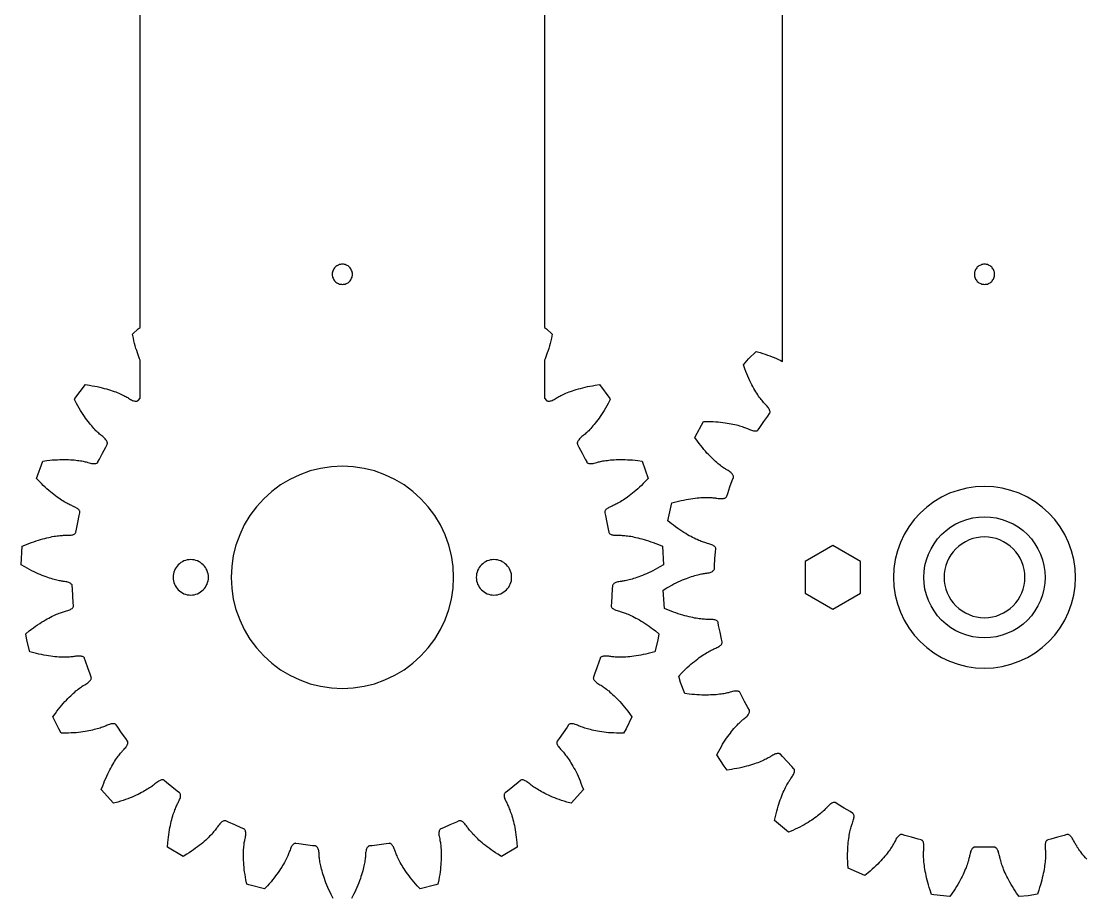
# Model space of a CAD drawing. Header units: millimetres. Extents: x -32 to 159, y -32 to 274.
# Drawn here: x -31.8 to 73.6, y 100.1 to 186.9 of the extents above; entities that cross this region are included whole.
import ezdxf

# ---------------------------------------------------------------- set-up
doc = ezdxf.new("R2010")
doc.units = ezdxf.units.MM
doc.layers.add('default', color=7, linetype='Continuous')

msp = doc.modelspace()

# ---------------------------------------------------------------- linework, layer by layer
at = {"layer": 'default'}
for points in [[(-0.91, 100.04), (-1.1, 100.42), (-1.22, 100.66), (-1.33, 100.9), (-1.44, 101.13), (-1.53, 101.36), (-1.62, 101.58), (-1.7, 101.79), (-1.78, 102), (-1.84, 102.2), (-1.91, 102.39), (-1.96, 102.58), (-2.01, 102.76), (-2.06, 102.93), (-2.1, 103.09), (-2.14, 103.25), (-2.17, 103.4), (-2.19, 103.54), (-2.22, 103.67), (-2.24, 103.8), (-2.25, 103.92), (-2.26, 104.03), (-2.28, 104.13), (-2.28, 104.22), (-2.29, 104.31), (-2.29, 104.43), (-2.3, 104.55), (-2.32, 104.66), (-2.34, 104.77), (-2.36, 104.86), (-2.39, 104.94), (-2.42, 105.01), (-2.46, 105.07), (-2.5, 105.12), (-2.54, 105.16), (-2.58, 105.2), (-2.62, 105.22), (-2.67, 105.23), (-2.96, 105.26), (-3.64, 105.35), (-4.32, 105.45), (-4.61, 105.49), (-4.66, 105.5), (-4.7, 105.49), (-4.75, 105.47), (-4.8, 105.44), (-4.85, 105.4), (-4.9, 105.35), (-4.95, 105.29), (-5, 105.22), (-5.05, 105.14), (-5.1, 105.05), (-5.14, 104.94), (-5.18, 104.83), (-5.22, 104.71), (-5.25, 104.63), (-5.28, 104.54), (-5.32, 104.45), (-5.36, 104.34), (-5.41, 104.24), (-5.46, 104.12), (-5.52, 104), (-5.59, 103.87), (-5.66, 103.73), (-5.73, 103.59), (-5.82, 103.44), (-5.91, 103.29), (-6, 103.13), (-6.11, 102.97), (-6.22, 102.8), (-6.34, 102.62), (-6.47, 102.44), (-6.6, 102.26), (-6.75, 102.07), (-6.9, 101.88), (-7.06, 101.69), (-7.23, 101.49), (-7.41, 101.28), (-7.69, 100.98), (-9.24, 101.37), (-9.45, 101.45), (-9.54, 101.88), (-9.59, 102.15), (-9.63, 102.4), (-9.67, 102.66), (-9.7, 102.9), (-9.72, 103.14), (-9.74, 103.36), (-9.76, 103.58), (-9.77, 103.79), (-9.78, 104), (-9.78, 104.19), (-9.78, 104.38), (-9.78, 104.56), (-9.78, 104.72), (-9.77, 104.89), (-9.76, 105.04), (-9.74, 105.18), (-9.73, 105.32), (-9.72, 105.44), (-9.7, 105.56), (-9.68, 105.67), (-9.66, 105.77), (-9.65, 105.86), (-9.63, 105.95), (-9.6, 106.07), (-9.58, 106.19), (-9.56, 106.3), (-9.55, 106.4), (-9.55, 106.49), (-9.56, 106.58), (-9.57, 106.66), (-9.59, 106.73), (-9.61, 106.79), (-9.64, 106.84), (-9.67, 106.88), (-9.71, 106.91), (-9.75, 106.93), (-10.02, 107.04), (-10.65, 107.31), (-11.28, 107.59), (-11.54, 107.71), (-11.59, 107.73), (-11.64, 107.73), (-11.69, 107.73), (-11.74, 107.72), (-11.8, 107.69), (-11.87, 107.66), (-11.93, 107.61), (-12, 107.56), (-12.06, 107.49), (-12.13, 107.41), (-12.2, 107.33), (-12.28, 107.23), (-12.35, 107.13), (-12.39, 107.06), (-12.45, 106.98), (-12.51, 106.9), (-12.58, 106.81), (-12.65, 106.72), (-12.74, 106.62), (-12.83, 106.52), (-12.92, 106.41), (-13.03, 106.3), (-13.14, 106.19), (-13.26, 106.07), (-13.39, 105.94), (-13.52, 105.82), (-13.67, 105.69), (-13.82, 105.55), (-13.98, 105.42), (-14.16, 105.28), (-14.34, 105.14), (-14.53, 105), (-14.73, 104.85), (-14.93, 104.71), (-15.15, 104.56), (-15.38, 104.42), (-15.74, 104.2), (-17.3, 105.13), (-17.27, 105.56), (-17.24, 105.83), (-17.21, 106.09), (-17.18, 106.35), (-17.14, 106.59), (-17.1, 106.82), (-17.06, 107.05), (-17.02, 107.26), (-16.97, 107.47), (-16.93, 107.67), (-16.88, 107.86), (-16.83, 108.03), (-16.78, 108.21), (-16.73, 108.37), (-16.67, 108.52), (-16.62, 108.66), (-16.57, 108.8), (-16.52, 108.92), (-16.47, 109.04), (-16.43, 109.15), (-16.38, 109.25), (-16.34, 109.34), (-16.3, 109.43), (-16.26, 109.5), (-16.2, 109.61), (-16.14, 109.72), (-16.1, 109.82), (-16.06, 109.92), (-16.03, 110.01), (-16.02, 110.1), (-16.01, 110.17), (-16, 110.24), (-16.01, 110.31), (-16.02, 110.36), (-16.04, 110.41), (-16.07, 110.45), (-16.1, 110.49), (-16.34, 110.67), (-16.87, 111.1), (-17.4, 111.53), (-17.62, 111.72), (-17.66, 111.75), (-17.71, 111.77), (-17.76, 111.78), (-17.82, 111.78), (-17.88, 111.77), (-17.95, 111.75), (-18.02, 111.73), (-18.1, 111.69), (-18.18, 111.65), (-18.27, 111.59), (-18.36, 111.53), (-18.46, 111.45), (-18.55, 111.37), (-18.62, 111.32), (-18.69, 111.26), (-18.77, 111.2), (-18.86, 111.13), (-18.96, 111.06), (-19.07, 110.99), (-19.18, 110.92), (-19.3, 110.84), (-19.43, 110.76), (-19.57, 110.68), (-19.72, 110.6), (-19.87, 110.51), (-20.04, 110.43), (-20.22, 110.34), (-20.4, 110.26), (-20.59, 110.17), (-20.79, 110.08), (-21.01, 110), (-21.23, 109.91), (-21.46, 109.83), (-21.7, 109.74), (-21.95, 109.66), (-22.21, 109.58), (-22.63, 109.46), (-23.85, 110.81), (-23.71, 111.19), (-23.61, 111.45), (-23.52, 111.69), (-23.42, 111.92), (-23.32, 112.15), (-23.22, 112.36), (-23.12, 112.57), (-23.02, 112.77), (-22.92, 112.95), (-22.82, 113.13), (-22.72, 113.3), (-22.62, 113.46), (-22.53, 113.61), (-22.44, 113.75), (-22.35, 113.88), (-22.26, 114.01), (-22.17, 114.12), (-22.09, 114.23), (-22.01, 114.33), (-21.94, 114.42), (-21.87, 114.51), (-21.8, 114.59), (-21.74, 114.65), (-21.68, 114.72), (-21.59, 114.81), (-21.51, 114.9), (-21.44, 114.98), (-21.38, 115.07), (-21.33, 115.15), (-21.29, 115.22), (-21.25, 115.3), (-21.23, 115.36), (-21.22, 115.43), (-21.22, 115.48), (-21.23, 115.53), (-21.24, 115.58), (-21.26, 115.62), (-21.44, 115.86), (-21.84, 116.42), (-22.23, 116.98), (-22.39, 117.22), (-22.42, 117.26), (-22.46, 117.29), (-22.51, 117.31), (-22.57, 117.33), (-22.63, 117.34), (-22.7, 117.34), (-22.78, 117.34), (-22.86, 117.32), (-22.96, 117.3), (-23.05, 117.27), (-23.16, 117.24), (-23.27, 117.19), (-23.38, 117.14), (-23.46, 117.1), (-23.55, 117.07), (-23.64, 117.03), (-23.75, 116.99), (-23.86, 116.95), (-23.98, 116.91), (-24.11, 116.87), (-24.25, 116.83), (-24.4, 116.79), (-24.55, 116.75), (-24.72, 116.71), (-24.89, 116.67), (-25.07, 116.63), (-25.26, 116.59), (-25.46, 116.56), (-25.67, 116.53), (-25.89, 116.5), (-26.12, 116.47), (-26.35, 116.45), (-26.6, 116.43), (-26.85, 116.42), (-27.11, 116.41), (-27.39, 116.4), (-27.81, 116.4), (-28.07, 116.83), (-28.64, 118.02), (-28.4, 118.36), (-28.24, 118.58), (-28.08, 118.78), (-27.92, 118.98), (-27.76, 119.17), (-27.61, 119.35), (-27.46, 119.52), (-27.31, 119.68), (-27.16, 119.83), (-27.02, 119.98), (-26.88, 120.11), (-26.74, 120.24), (-26.61, 120.36), (-26.48, 120.47), (-26.36, 120.58), (-26.24, 120.67), (-26.13, 120.76), (-26.02, 120.84), (-25.92, 120.92), (-25.82, 120.99), (-25.73, 121.05), (-25.64, 121.11), (-25.56, 121.16), (-25.49, 121.2), (-25.38, 121.26), (-25.28, 121.33), (-25.19, 121.39), (-25.11, 121.46), (-25.04, 121.52), (-24.98, 121.58), (-24.93, 121.64), (-24.89, 121.7), (-24.86, 121.76), (-24.84, 121.81), (-24.83, 121.87), (-24.84, 121.91), (-24.85, 121.96), (-24.95, 122.24), (-25.19, 122.88), (-25.41, 123.53), (-25.51, 123.81), (-25.52, 123.85), (-25.55, 123.89), (-25.59, 123.92), (-25.64, 123.95), (-25.7, 123.98), (-25.77, 124), (-25.84, 124.02), (-25.93, 124.03), (-26.02, 124.03), (-26.13, 124.03), (-26.24, 124.02), (-26.36, 124.01), (-26.48, 123.99), (-26.57, 123.98), (-26.66, 123.97), (-26.76, 123.96), (-26.87, 123.95), (-26.99, 123.94), (-27.12, 123.93), (-27.25, 123.93), (-27.4, 123.93), (-27.55, 123.93), (-27.71, 123.93), (-27.88, 123.93), (-28.06, 123.94), (-28.24, 123.96), (-28.44, 123.97), (-28.64, 124), (-28.85, 124.02), (-29.07, 124.05), (-29.29, 124.09), (-29.53, 124.13), (-29.77, 124.18), (-30.02, 124.23), (-30.27, 124.29), (-30.53, 124.36), (-30.93, 124.47), (-31.22, 125.62), (-31.31, 126.25), (-30.98, 126.52), (-30.77, 126.69), (-30.56, 126.84), (-30.35, 126.99), (-30.15, 127.13), (-29.95, 127.26), (-29.76, 127.38), (-29.57, 127.5), (-29.39, 127.61), (-29.21, 127.71), (-29.04, 127.8), (-28.88, 127.89), (-28.72, 127.97), (-28.56, 128.04), (-28.42, 128.11), (-28.28, 128.17), (-28.15, 128.22), (-28.02, 128.27), (-27.9, 128.32), (-27.79, 128.36), (-27.68, 128.39), (-27.59, 128.42), (-27.5, 128.45), (-27.41, 128.47), (-27.29, 128.5), (-27.18, 128.54), (-27.07, 128.57), (-26.98, 128.61), (-26.89, 128.66), (-26.82, 128.7), (-26.75, 128.75), (-26.7, 128.79), (-26.66, 128.84), (-26.62, 128.89), (-26.6, 128.94), (-26.59, 128.98), (-26.59, 129.03), (-26.62, 129.32), (-26.67, 130.01), (-26.71, 130.69), (-26.72, 130.99), (-26.73, 131.03), (-26.75, 131.08), (-26.78, 131.12), (-26.82, 131.16), (-26.86, 131.21), (-26.92, 131.24), (-26.99, 131.28), (-27.07, 131.31), (-27.16, 131.34), (-27.26, 131.37), (-27.37, 131.39), (-27.49, 131.41), (-27.62, 131.43), (-27.7, 131.44), (-27.79, 131.45), (-27.89, 131.47), (-28, 131.49), (-28.12, 131.51), (-28.24, 131.54), (-28.37, 131.57), (-28.51, 131.61), (-28.66, 131.65), (-28.82, 131.7), (-28.98, 131.75), (-29.14, 131.81), (-29.32, 131.87), (-29.5, 131.94), (-29.69, 132.01), (-29.89, 132.1), (-30.09, 132.18), (-30.29, 132.28), (-30.51, 132.38), (-30.73, 132.49), (-30.95, 132.61), (-31.18, 132.74), (-31.42, 132.87), (-31.77, 133.08), (-31.68, 134.9), (-31.27, 135.08), (-31.02, 135.18), (-30.77, 135.27), (-30.53, 135.36), (-30.3, 135.44), (-30.07, 135.51), (-29.86, 135.58), (-29.64, 135.64), (-29.44, 135.69), (-29.24, 135.74), (-29.05, 135.79), (-28.87, 135.82), (-28.7, 135.86), (-28.53, 135.89), (-28.37, 135.91), (-28.22, 135.93), (-28.08, 135.95), (-27.94, 135.96), (-27.81, 135.97), (-27.69, 135.98), (-27.58, 135.99), (-27.48, 135.99), (-27.39, 135.99), (-27.3, 135.99), (-27.18, 135.99), (-27.06, 135.99), (-26.95, 136), (-26.84, 136.01), (-26.75, 136.03), (-26.67, 136.05), (-26.59, 136.08), (-26.53, 136.11), (-26.47, 136.14), (-26.43, 136.18), (-26.4, 136.22), (-26.37, 136.26), (-26.36, 136.31), (-26.31, 136.6), (-26.17, 137.27), (-26.03, 137.94), (-25.96, 138.23), (-25.96, 138.27), (-25.96, 138.32), (-25.98, 138.37), (-26, 138.42), (-26.04, 138.48), (-26.08, 138.53), (-26.14, 138.58), (-26.21, 138.64), (-26.29, 138.69), (-26.38, 138.74), (-26.47, 138.79), (-26.59, 138.84), (-26.7, 138.89), (-26.78, 138.93), (-26.86, 138.96), (-26.96, 139.01), (-27.06, 139.06), (-27.16, 139.11), (-27.27, 139.17), (-27.39, 139.24), (-27.52, 139.31), (-27.65, 139.39), (-27.78, 139.48), (-27.92, 139.57), (-28.07, 139.67), (-28.22, 139.78), (-28.38, 139.89), (-28.54, 140.02), (-28.71, 140.15), (-28.88, 140.29), (-29.05, 140.44), (-29.23, 140.59), (-29.41, 140.76), (-29.59, 140.93), (-29.78, 141.12), (-29.97, 141.31), (-30.26, 141.62), (-29.65, 143.34), (-29.23, 143.39), (-28.96, 143.42), (-28.7, 143.45), (-28.45, 143.46), (-28.2, 143.48), (-27.97, 143.49), (-27.74, 143.49), (-27.52, 143.49), (-27.31, 143.49), (-27.1, 143.49), (-26.91, 143.48), (-26.72, 143.46), (-26.54, 143.45), (-26.38, 143.43), (-26.22, 143.41), (-26.07, 143.39), (-25.92, 143.37), (-25.79, 143.35), (-25.66, 143.32), (-25.55, 143.3), (-25.44, 143.28), (-25.34, 143.25), (-25.25, 143.23), (-25.17, 143.2), (-25.05, 143.17), (-24.93, 143.14), (-24.82, 143.11), (-24.72, 143.1), (-24.63, 143.09), (-24.54, 143.09), (-24.46, 143.1), (-24.39, 143.11), (-24.33, 143.13), (-24.28, 143.15), (-24.23, 143.18), (-24.2, 143.21), (-24.18, 143.25), (-24.04, 143.52), (-23.73, 144.13), (-23.41, 144.73), (-23.27, 144.99), (-23.26, 145.04), (-23.25, 145.09), (-23.25, 145.14), (-23.26, 145.19), (-23.28, 145.25), (-23.31, 145.32), (-23.35, 145.39), (-23.4, 145.46), (-23.46, 145.53), (-23.53, 145.6), (-23.61, 145.68), (-23.71, 145.76), (-23.81, 145.83), (-23.87, 145.89), (-23.94, 145.95), (-24.02, 146.01), (-24.1, 146.09), (-24.19, 146.17), (-24.28, 146.26), (-24.38, 146.35), (-24.48, 146.46), (-24.58, 146.57), (-24.69, 146.69), (-24.8, 146.82), (-24.91, 146.95), (-25.03, 147.1), (-25.15, 147.25), (-25.27, 147.41), (-25.4, 147.59), (-25.52, 147.77), (-25.65, 147.96), (-25.78, 148.15), (-25.91, 148.36), (-26.04, 148.58), (-26.17, 148.81), (-26.3, 149.05), (-26.51, 149.44), (-26.47, 149.52), (-25.43, 150.91), (-25.03, 150.85), (-24.76, 150.8), (-24.5, 150.76), (-24.25, 150.71), (-24.01, 150.66), (-23.78, 150.6), (-23.56, 150.54), (-23.35, 150.49), (-23.15, 150.43), (-22.95, 150.37), (-22.77, 150.3), (-22.59, 150.24), (-22.43, 150.18), (-22.27, 150.12), (-22.12, 150.06), (-21.98, 150), (-21.85, 149.94), (-21.73, 149.88), (-21.61, 149.82), (-21.51, 149.77), (-21.41, 149.72), (-21.32, 149.66), (-21.24, 149.62), (-21.17, 149.57), (-21.06, 149.51), (-20.96, 149.44), (-20.86, 149.39), (-20.76, 149.35), (-20.67, 149.32), (-20.59, 149.29), (-20.51, 149.28), (-20.44, 149.27), (-20.38, 149.27), (-20.32, 149.28), (-20.27, 149.3), (-20.23, 149.32), (-20.2, 149.35), (-20, 149.57), (-20, 153.32), (-20.06, 153.47), (-20.13, 153.65), (-20.21, 153.85), (-20.28, 154.06), (-20.35, 154.28), (-20.42, 154.5), (-20.49, 154.74), (-20.56, 154.99), (-20.62, 155.24), (-20.68, 155.5), (-20.77, 155.91), (-20.19, 156.44), (-20, 156.58), (-20, 231.83)], [(20, 231.83), (20, 156.58), (20.19, 156.44), (20.77, 155.91), (20.68, 155.5), (20.62, 155.24), (20.56, 154.99), (20.49, 154.74), (20.42, 154.5), (20.35, 154.28), (20.28, 154.06), (20.21, 153.85), (20.13, 153.65), (20.06, 153.47), (20, 153.32), (20, 149.57), (20.2, 149.35), (20.23, 149.32), (20.27, 149.3), (20.32, 149.28), (20.38, 149.27), (20.44, 149.27), (20.51, 149.28), (20.59, 149.29), (20.67, 149.32), (20.76, 149.35), (20.86, 149.39), (20.96, 149.44), (21.06, 149.51), (21.17, 149.57), (21.24, 149.62), (21.32, 149.66), (21.41, 149.72), (21.51, 149.77), (21.61, 149.82), (21.73, 149.88), (21.85, 149.94), (21.98, 150), (22.12, 150.06), (22.27, 150.12), (22.43, 150.18), (22.59, 150.24), (22.77, 150.3), (22.95, 150.37), (23.15, 150.43), (23.35, 150.49), (23.56, 150.54), (23.78, 150.6), (24.01, 150.66), (24.25, 150.71), (24.5, 150.76), (24.76, 150.8), (25.03, 150.85), (25.43, 150.91), (26.47, 149.52), (26.51, 149.44), (26.3, 149.05), (26.17, 148.81), (26.04, 148.58), (25.91, 148.36), (25.78, 148.15), (25.65, 147.96), (25.52, 147.77), (25.4, 147.59), (25.27, 147.41), (25.15, 147.25), (25.03, 147.1), (24.91, 146.95), (24.8, 146.82), (24.69, 146.69), (24.58, 146.57), (24.48, 146.46), (24.38, 146.35), (24.28, 146.26), (24.19, 146.17), (24.1, 146.09), (24.02, 146.01), (23.94, 145.95), (23.87, 145.89), (23.81, 145.83), (23.71, 145.76), (23.61, 145.68), (23.53, 145.6), (23.46, 145.53), (23.4, 145.46), (23.35, 145.39), (23.31, 145.32), (23.28, 145.25), (23.26, 145.19), (23.25, 145.14), (23.25, 145.09), (23.26, 145.04), (23.27, 144.99), (23.41, 144.73), (23.73, 144.13), (24.04, 143.52), (24.18, 143.25), (24.2, 143.21), (24.23, 143.18), (24.28, 143.15), (24.33, 143.13), (24.39, 143.11), (24.46, 143.1), (24.54, 143.09), (24.63, 143.09), (24.72, 143.1), (24.82, 143.11), (24.93, 143.14), (25.05, 143.17), (25.17, 143.2), (25.25, 143.23), (25.34, 143.25), (25.44, 143.28), (25.55, 143.3), (25.66, 143.32), (25.79, 143.35), (25.92, 143.37), (26.07, 143.39), (26.22, 143.41), (26.38, 143.43), (26.54, 143.45), (26.72, 143.46), (26.91, 143.48), (27.1, 143.49), (27.31, 143.49), (27.52, 143.49), (27.74, 143.49), (27.97, 143.49), (28.2, 143.48), (28.45, 143.46), (28.7, 143.45), (28.96, 143.42), (29.23, 143.39), (29.65, 143.34), (30.26, 141.62), (29.97, 141.31), (29.78, 141.12), (29.59, 140.93), (29.41, 140.76), (29.23, 140.59), (29.05, 140.44), (28.88, 140.29), (28.71, 140.15), (28.54, 140.02), (28.38, 139.89), (28.22, 139.78), (28.07, 139.67), (27.92, 139.57), (27.78, 139.48), (27.65, 139.39), (27.52, 139.31), (27.39, 139.24), (27.27, 139.17), (27.16, 139.11), (27.06, 139.06), (26.96, 139.01), (26.86, 138.96), (26.78, 138.93), (26.7, 138.89), (26.59, 138.84), (26.47, 138.79), (26.38, 138.74), (26.29, 138.69), (26.21, 138.64), (26.14, 138.58), (26.08, 138.53), (26.04, 138.48), (26, 138.42), (25.98, 138.37), (25.96, 138.32), (25.96, 138.27), (25.96, 138.23), (26.03, 137.94), (26.17, 137.27), (26.31, 136.6), (26.36, 136.31), (26.37, 136.26), (26.4, 136.22), (26.43, 136.18), (26.47, 136.14), (26.53, 136.11), (26.59, 136.08), (26.67, 136.05), (26.75, 136.03), (26.84, 136.01), (26.95, 136), (27.06, 135.99), (27.18, 135.99), (27.3, 135.99), (27.39, 135.99), (27.48, 135.99), (27.58, 135.99), (27.69, 135.98), (27.81, 135.97), (27.94, 135.96), (28.08, 135.95), (28.22, 135.93), (28.37, 135.91), (28.53, 135.89), (28.7, 135.86), (28.87, 135.82), (29.05, 135.79), (29.24, 135.74), (29.44, 135.69), (29.64, 135.64), (29.86, 135.58), (30.07, 135.51), (30.3, 135.44), (30.53, 135.36), (30.77, 135.27), (31.02, 135.18), (31.27, 135.08), (31.68, 134.9), (31.77, 133.08), (31.42, 132.87), (31.18, 132.74), (30.95, 132.61), (30.73, 132.49), (30.51, 132.38), (30.29, 132.28), (30.09, 132.18), (29.89, 132.1), (29.69, 132.01), (29.5, 131.94), (29.32, 131.87), (29.14, 131.81), (28.98, 131.75), (28.82, 131.7), (28.66, 131.65), (28.51, 131.61), (28.37, 131.57), (28.24, 131.54), (28.12, 131.51), (28, 131.49), (27.89, 131.47), (27.79, 131.45), (27.7, 131.44), (27.62, 131.43), (27.49, 131.41), (27.37, 131.39), (27.26, 131.37), (27.16, 131.34), (27.07, 131.31), (26.99, 131.28), (26.92, 131.24), (26.86, 131.21), (26.82, 131.16), (26.78, 131.12), (26.75, 131.08), (26.73, 131.03), (26.72, 130.99), (26.71, 130.69), (26.67, 130.01), (26.62, 129.32), (26.59, 129.03), (26.59, 128.98), (26.6, 128.94), (26.62, 128.89), (26.66, 128.84), (26.7, 128.79), (26.75, 128.75), (26.82, 128.7), (26.89, 128.66), (26.98, 128.61), (27.07, 128.57), (27.18, 128.54), (27.29, 128.5), (27.41, 128.47), (27.5, 128.45), (27.59, 128.42), (27.68, 128.39), (27.79, 128.36), (27.9, 128.32), (28.02, 128.27), (28.15, 128.22), (28.28, 128.17), (28.42, 128.11), (28.56, 128.04), (28.72, 127.97), (28.88, 127.89), (29.04, 127.8), (29.21, 127.71), (29.39, 127.61), (29.57, 127.5), (29.76, 127.38), (29.95, 127.26), (30.15, 127.13), (30.35, 126.99), (30.56, 126.84), (30.77, 126.69), (30.98, 126.52), (31.31, 126.25), (31.22, 125.62), (30.93, 124.47), (30.53, 124.36), (30.27, 124.29), (30.02, 124.23), (29.77, 124.18), (29.53, 124.13), (29.29, 124.09), (29.07, 124.05), (28.85, 124.02), (28.64, 124), (28.44, 123.97), (28.24, 123.96), (28.06, 123.94), (27.88, 123.93), (27.71, 123.93), (27.55, 123.93), (27.4, 123.93), (27.25, 123.93), (27.12, 123.93), (26.99, 123.94), (26.87, 123.95), (26.76, 123.96), (26.66, 123.97), (26.57, 123.98), (26.48, 123.99), (26.36, 124.01), (26.24, 124.02), (26.13, 124.03), (26.02, 124.03), (25.93, 124.03), (25.84, 124.02), (25.77, 124), (25.7, 123.98), (25.64, 123.95), (25.59, 123.92), (25.55, 123.89), (25.52, 123.85), (25.51, 123.81), (25.41, 123.53), (25.19, 122.88), (24.95, 122.24), (24.85, 121.96), (24.84, 121.91), (24.83, 121.87), (24.84, 121.81), (24.86, 121.76), (24.89, 121.7), (24.93, 121.64), (24.98, 121.58), (25.04, 121.52), (25.11, 121.46), (25.19, 121.39), (25.28, 121.33), (25.38, 121.26), (25.49, 121.2), (25.56, 121.16), (25.64, 121.11), (25.73, 121.05), (25.82, 120.99), (25.92, 120.92), (26.02, 120.84), (26.13, 120.76), (26.24, 120.67), (26.36, 120.58), (26.48, 120.47), (26.61, 120.36), (26.74, 120.24), (26.88, 120.11), (27.02, 119.98), (27.16, 119.83), (27.31, 119.68), (27.46, 119.52), (27.61, 119.35), (27.76, 119.17), (27.92, 118.98), (28.08, 118.78), (28.24, 118.58), (28.4, 118.36), (28.64, 118.02), (28.07, 116.83), (27.81, 116.4), (27.39, 116.4), (27.11, 116.41), (26.85, 116.42), (26.6, 116.43), (26.35, 116.45), (26.12, 116.47), (25.89, 116.5), (25.67, 116.53), (25.46, 116.56), (25.26, 116.59), (25.07, 116.63), (24.89, 116.67), (24.72, 116.71), (24.55, 116.75), (24.4, 116.79), (24.25, 116.83), (24.11, 116.87), (23.98, 116.91), (23.86, 116.95), (23.75, 116.99), (23.64, 117.03), (23.55, 117.07), (23.46, 117.1), (23.38, 117.14), (23.27, 117.19), (23.16, 117.24), (23.05, 117.27), (22.96, 117.3), (22.86, 117.32), (22.78, 117.34), (22.7, 117.34), (22.63, 117.34), (22.57, 117.33), (22.51, 117.31), (22.46, 117.29), (22.42, 117.26), (22.39, 117.22), (22.23, 116.98), (21.84, 116.42), (21.44, 115.86), (21.26, 115.62), (21.24, 115.58), (21.23, 115.53), (21.22, 115.48), (21.22, 115.43), (21.23, 115.36), (21.25, 115.3), (21.29, 115.22), (21.33, 115.15), (21.38, 115.07), (21.44, 114.98), (21.51, 114.9), (21.59, 114.81), (21.68, 114.72), (21.74, 114.65), (21.8, 114.59), (21.87, 114.51), (21.94, 114.42), (22.01, 114.33), (22.09, 114.23), (22.17, 114.12), (22.26, 114.01), (22.35, 113.88), (22.44, 113.75), (22.53, 113.61), (22.62, 113.46), (22.72, 113.3), (22.82, 113.13), (22.92, 112.95), (23.02, 112.77), (23.12, 112.57), (23.22, 112.36), (23.32, 112.15), (23.42, 111.92), (23.52, 111.69), (23.61, 111.45), (23.71, 111.19), (23.85, 110.81), (22.63, 109.46), (22.21, 109.58), (21.95, 109.66), (21.7, 109.74), (21.46, 109.83), (21.23, 109.91), (21.01, 110), (20.79, 110.08), (20.59, 110.17), (20.4, 110.26), (20.22, 110.34), (20.04, 110.43), (19.87, 110.51), (19.72, 110.6), (19.57, 110.68), (19.43, 110.76), (19.3, 110.84), (19.18, 110.92), (19.07, 110.99), (18.96, 111.06), (18.86, 111.13), (18.77, 111.2), (18.69, 111.26), (18.62, 111.32), (18.55, 111.37), (18.46, 111.45), (18.36, 111.53), (18.27, 111.59), (18.18, 111.65), (18.1, 111.69), (18.02, 111.73), (17.95, 111.75), (17.88, 111.77), (17.82, 111.78), (17.76, 111.78), (17.71, 111.77), (17.66, 111.75), (17.62, 111.72), (17.4, 111.53), (16.87, 111.1), (16.34, 110.67), (16.1, 110.49), (16.07, 110.45), (16.04, 110.41), (16.02, 110.36), (16.01, 110.31), (16, 110.24), (16.01, 110.17), (16.02, 110.1), (16.03, 110.01), (16.06, 109.92), (16.1, 109.82), (16.14, 109.72), (16.2, 109.61), (16.26, 109.5), (16.3, 109.43), (16.34, 109.34), (16.38, 109.25), (16.43, 109.15), (16.47, 109.04), (16.52, 108.92), (16.57, 108.8), (16.62, 108.66), (16.67, 108.52), (16.73, 108.37), (16.78, 108.21), (16.83, 108.03), (16.88, 107.86), (16.93, 107.67), (16.97, 107.47), (17.02, 107.26), (17.06, 107.05), (17.1, 106.82), (17.14, 106.59), (17.18, 106.35), (17.21, 106.09), (17.24, 105.83), (17.27, 105.56), (17.3, 105.13), (15.74, 104.2), (15.38, 104.42), (15.15, 104.56), (14.93, 104.71), (14.73, 104.85), (14.53, 105), (14.34, 105.14), (14.16, 105.28), (13.98, 105.42), (13.82, 105.55), (13.67, 105.69), (13.52, 105.82), (13.39, 105.94), (13.26, 106.07), (13.14, 106.19), (13.03, 106.3), (12.92, 106.41), (12.83, 106.52), (12.74, 106.62), (12.65, 106.72), (12.58, 106.81), (12.51, 106.9), (12.45, 106.98), (12.39, 107.06), (12.35, 107.13), (12.28, 107.23), (12.2, 107.33), (12.13, 107.41), (12.06, 107.49), (12, 107.56), (11.93, 107.61), (11.87, 107.66), (11.8, 107.69), (11.74, 107.72), (11.69, 107.73), (11.64, 107.73), (11.59, 107.73), (11.54, 107.71), (11.28, 107.59), (10.65, 107.31), (10.02, 107.04), (9.75, 106.93), (9.71, 106.91), (9.67, 106.88), (9.64, 106.84), (9.61, 106.79), (9.59, 106.73), (9.57, 106.66), (9.56, 106.58), (9.55, 106.49), (9.55, 106.4), (9.56, 106.3), (9.58, 106.19), (9.6, 106.07), (9.63, 105.95), (9.65, 105.86), (9.66, 105.77), (9.68, 105.67), (9.7, 105.56), (9.72, 105.44), (9.73, 105.32), (9.74, 105.18), (9.76, 105.04), (9.77, 104.89), (9.78, 104.72), (9.78, 104.56), (9.78, 104.38), (9.78, 104.19), (9.78, 104), (9.77, 103.79), (9.76, 103.58), (9.74, 103.36), (9.72, 103.14), (9.7, 102.9), (9.67, 102.66), (9.63, 102.4), (9.59, 102.15), (9.54, 101.88), (9.45, 101.45), (9.24, 101.37), (7.69, 100.98), (7.41, 101.28), (7.23, 101.49), (7.06, 101.69), (6.9, 101.88), (6.75, 102.07), (6.6, 102.26), (6.47, 102.44), (6.34, 102.62), (6.22, 102.8), (6.11, 102.97), (6, 103.13), (5.91, 103.29), (5.82, 103.44), (5.73, 103.59), (5.66, 103.73), (5.59, 103.87), (5.52, 104)], [(72.72, 105.12), (72.66, 105.23), (72.59, 105.33), (72.54, 105.43), (72.49, 105.52), (72.44, 105.6), (72.41, 105.67), (72.35, 105.79), (72.29, 105.89), (72.23, 105.99), (72.18, 106.07), (72.12, 106.15), (72.06, 106.21), (72, 106.27), (71.95, 106.31), (71.89, 106.34), (71.84, 106.36), (71.79, 106.37), (71.74, 106.38), (71.69, 106.37), (71.41, 106.28), (70.75, 106.09), (70.09, 105.91), (69.8, 105.84), (69.76, 105.82), (69.72, 105.79), (69.68, 105.76), (69.65, 105.71), (69.62, 105.66), (69.59, 105.59), (69.57, 105.51), (69.55, 105.43), (69.54, 105.34), (69.54, 105.23), (69.54, 105.12), (69.54, 105), (69.55, 104.88), (69.56, 104.79), (69.56, 104.7), (69.57, 104.59), (69.57, 104.48), (69.57, 104.37), (69.57, 104.24), (69.56, 104.1), (69.56, 103.96), (69.55, 103.81), (69.53, 103.65), (69.51, 103.48), (69.49, 103.3), (69.47, 103.12), (69.44, 102.92), (69.4, 102.72), (69.36, 102.52), (69.31, 102.3), (69.26, 102.08), (69.21, 101.85), (69.14, 101.61), (69.07, 101.37), (68.99, 101.12), (68.91, 100.86), (68.77, 100.47), (67.87, 100.3), (66.96, 100.22), (66.72, 100.56), (66.57, 100.78), (66.43, 101), (66.3, 101.22), (66.17, 101.43), (66.05, 101.64), (65.94, 101.84), (65.84, 102.03), (65.75, 102.22), (65.66, 102.41), (65.58, 102.58), (65.5, 102.75), (65.43, 102.92), (65.37, 103.07), (65.32, 103.22), (65.26, 103.37), (65.22, 103.5), (65.18, 103.63), (65.14, 103.76), (65.11, 103.87), (65.08, 103.98), (65.06, 104.08), (65.04, 104.17), (65.02, 104.25), (65, 104.37), (64.97, 104.49), (64.94, 104.6), (64.91, 104.7), (64.87, 104.79), (64.83, 104.86), (64.79, 104.93), (64.75, 104.99), (64.7, 105.03), (64.66, 105.07), (64.61, 105.09), (64.57, 105.11), (64.52, 105.11), (64.22, 105.1), (63.54, 105.1), (62.85, 105.1), (62.56, 105.11), (62.51, 105.11), (62.47, 105.09), (62.42, 105.07), (62.37, 105.03), (62.33, 104.99), (62.29, 104.93), (62.25, 104.86), (62.21, 104.79), (62.17, 104.7), (62.14, 104.6), (62.11, 104.49), (62.08, 104.37), (62.06, 104.25), (62.04, 104.17), (62.02, 104.08), (62, 103.98), (61.97, 103.87), (61.94, 103.76), (61.9, 103.63), (61.86, 103.5), (61.81, 103.37), (61.76, 103.22), (61.71, 103.07), (61.64, 102.92), (61.57, 102.75), (61.5, 102.58), (61.42, 102.41), (61.33, 102.22), (61.24, 102.03), (61.13, 101.84), (61.02, 101.64), (60.91, 101.43), (60.78, 101.22), (60.65, 101), (60.5, 100.78), (60.35, 100.56), (60.12, 100.22), (58.53, 100.4), (58.31, 100.44), (58.17, 100.86), (58.08, 101.12), (58.01, 101.37), (57.94, 101.61), (57.87, 101.85), (57.81, 102.08), (57.76, 102.3), (57.72, 102.52), (57.68, 102.72), (57.64, 102.92), (57.61, 103.12), (57.59, 103.3), (57.56, 103.48), (57.55, 103.65), (57.53, 103.81), (57.52, 103.96), (57.51, 104.1), (57.51, 104.24), (57.51, 104.37), (57.51, 104.48), (57.51, 104.59), (57.51, 104.7), (57.52, 104.79), (57.52, 104.88), (57.54, 105), (57.54, 105.12), (57.54, 105.23), (57.54, 105.34), (57.52, 105.43), (57.51, 105.51), (57.49, 105.59), (57.46, 105.66), (57.43, 105.71), (57.4, 105.76), (57.36, 105.79), (57.32, 105.82), (57.27, 105.84), (56.99, 105.91), (56.33, 106.09), (55.67, 106.28), (55.39, 106.37), (55.34, 106.38), (55.29, 106.37), (55.24, 106.36), (55.19, 106.34), (55.13, 106.31), (55.08, 106.27), (55.02, 106.21), (54.96, 106.15), (54.9, 106.07), (54.84, 105.99), (54.78, 105.89), (54.73, 105.79), (54.67, 105.67), (54.63, 105.6), (54.59, 105.52), (54.54, 105.43), (54.48, 105.33), (54.42, 105.23), (54.35, 105.12), (54.28, 105.01), (54.2, 104.89), (54.11, 104.76), (54.01, 104.64), (53.91, 104.5), (53.8, 104.36), (53.68, 104.22), (53.56, 104.07), (53.42, 103.92), (53.28, 103.76), (53.13, 103.6), (52.97, 103.44), (52.8, 103.27), (52.62, 103.1), (52.44, 102.93), (52.24, 102.75), (52.03, 102.58), (51.71, 102.31), (50.04, 103.03), (50.01, 103.46), (50, 103.73), (49.99, 103.99), (49.99, 104.24), (49.99, 104.49), (50, 104.73), (50.01, 104.95), (50.02, 105.17), (50.04, 105.38), (50.06, 105.59), (50.08, 105.78), (50.11, 105.97), (50.14, 106.14), (50.16, 106.31), (50.19, 106.47), (50.22, 106.62), (50.26, 106.76), (50.29, 106.89), (50.32, 107.01), (50.35, 107.13), (50.38, 107.23), (50.42, 107.33), (50.45, 107.42), (50.47, 107.5), (50.52, 107.61), (50.56, 107.73), (50.59, 107.84), (50.61, 107.94), (50.62, 108.03), (50.63, 108.12), (50.63, 108.2), (50.62, 108.27), (50.61, 108.33), (50.59, 108.38), (50.56, 108.43), (50.53, 108.46), (50.49, 108.49), (50.24, 108.64), (49.65, 108.99), (49.07, 109.35), (48.82, 109.51), (48.78, 109.53), (48.73, 109.54), (48.68, 109.55), (48.62, 109.54), (48.56, 109.52), (48.49, 109.5), (48.42, 109.46), (48.35, 109.42), (48.27, 109.36), (48.19, 109.29), (48.11, 109.22), (48.03, 109.13), (47.94, 109.04), (47.89, 108.97), (47.82, 108.91), (47.75, 108.83), (47.67, 108.76), (47.58, 108.68), (47.49, 108.59), (47.39, 108.5), (47.28, 108.41), (47.16, 108.31), (47.03, 108.21), (46.9, 108.11), (46.75, 108.01), (46.6, 107.9), (46.44, 107.79), (46.27, 107.68), (46.09, 107.57), (45.9, 107.45), (45.7, 107.34), (45.49, 107.23), (45.28, 107.11), (45.05, 106.99), (44.81, 106.88), (44.57, 106.77), (44.16, 106.59), (42.77, 107.76), (42.86, 108.16), (42.92, 108.42), (42.98, 108.68), (43.05, 108.92), (43.12, 109.16), (43.19, 109.38), (43.26, 109.6), (43.33, 109.81), (43.41, 110.01), (43.48, 110.2), (43.55, 110.38), (43.63, 110.55), (43.7, 110.71), (43.77, 110.86), (43.85, 111.01), (43.92, 111.14), (43.98, 111.27), (44.05, 111.39), (44.11, 111.5), (44.18, 111.6), (44.24, 111.69), (44.29, 111.78), (44.34, 111.86), (44.39, 111.92), (44.47, 112.03), (44.54, 112.13), (44.59, 112.22), (44.64, 112.31), (44.68, 112.4), (44.71, 112.48), (44.73, 112.56), (44.75, 112.62), (44.75, 112.69), (44.74, 112.75), (44.73, 112.8), (44.71, 112.84), (44.68, 112.88), (44.47, 113.09), (44, 113.59), (43.54, 114.09), (43.34, 114.31), (43.31, 114.34), (43.27, 114.37), (43.22, 114.38), (43.16, 114.39), (43.09, 114.39), (43.02, 114.38), (42.95, 114.37), (42.86, 114.34), (42.78, 114.31), (42.68, 114.27), (42.58, 114.22), (42.48, 114.16), (42.37, 114.09), (42.3, 114.04), (42.22, 114), (42.13, 113.95), (42.03, 113.89), (41.93, 113.84), (41.81, 113.78), (41.69, 113.72), (41.56, 113.66), (41.42, 113.6), (41.27, 113.54), (41.11, 113.48), (40.95, 113.42), (40.77, 113.36), (40.59, 113.3), (40.39, 113.24), (40.19, 113.18), (39.98, 113.12), (39.76, 113.06), (39.52, 113.01), (39.28, 112.95), (39.04, 112.9), (38.78, 112.86), (38.51, 112.81), (38.09, 112.75), (37.77, 113.14), (37.05, 114.25), (37.24, 114.62), (37.37, 114.85), (37.5, 115.08), (37.63, 115.3), (37.76, 115.51), (37.89, 115.71), (38.02, 115.9), (38.14, 116.08), (38.27, 116.25), (38.39, 116.41), (38.51, 116.56), (38.62, 116.71), (38.74, 116.85), (38.85, 116.97), (38.96, 117.09), (39.06, 117.2), (39.16, 117.31), (39.26, 117.4), (39.35, 117.49), (39.44, 117.57), (39.52, 117.65), (39.59, 117.71), (39.67, 117.77), (39.73, 117.83), (39.83, 117.9), (39.92, 117.98), (40.01, 118.06), (40.08, 118.13), (40.14, 118.21), (40.19, 118.28), (40.23, 118.34), (40.26, 118.41), (40.28, 118.47), (40.29, 118.52), (40.29, 118.58), (40.28, 118.62), (40.27, 118.67), (40.12, 118.93), (39.8, 119.53), (39.49, 120.14), (39.36, 120.41), (39.34, 120.45), (39.3, 120.48), (39.26, 120.51), (39.21, 120.54), (39.15, 120.55), (39.08, 120.57), (39, 120.57), (38.91, 120.57), (38.82, 120.56), (38.72, 120.55), (38.61, 120.52), (38.49, 120.49), (38.37, 120.46), (38.29, 120.43), (38.2, 120.41), (38.1, 120.39), (37.99, 120.36), (37.87, 120.34), (37.75, 120.31), (37.62, 120.29), (37.47, 120.27), (37.32, 120.25), (37.16, 120.23), (36.99, 120.21), (36.82, 120.2), (36.63, 120.19), (36.44, 120.18), (36.23, 120.17), (36.02, 120.17), (35.8, 120.17), (35.57, 120.17), (35.34, 120.18), (35.09, 120.2), (34.84, 120.22), (34.58, 120.24), (34.31, 120.27), (33.9, 120.32), (33.46, 121.43), (33.28, 122.04), (33.57, 122.35), (33.76, 122.54), (33.95, 122.73), (34.13, 122.9), (34.31, 123.07), (34.49, 123.23), (34.66, 123.37), (34.83, 123.51), (35, 123.64), (35.16, 123.77), (35.32, 123.88), (35.47, 123.99), (35.61, 124.09), (35.76, 124.19), (35.89, 124.27), (36.02, 124.35), (36.15, 124.42), (36.27, 124.49), (36.38, 124.55), (36.48, 124.61), (36.58, 124.65), (36.67, 124.7), (36.76, 124.74), (36.84, 124.77), (36.95, 124.82), (37.06, 124.87), (37.16, 124.92), (37.25, 124.97), (37.33, 125.02), (37.4, 125.08), (37.46, 125.13), (37.5, 125.19), (37.54, 125.24), (37.56, 125.29), (37.58, 125.34), (37.58, 125.39), (37.58, 125.43), (37.51, 125.72), (37.37, 126.39), (37.23, 127.06), (37.18, 127.35), (37.17, 127.4), (37.14, 127.44), (37.11, 127.48), (37.06, 127.52), (37.01, 127.55), (36.95, 127.58), (36.87, 127.61), (36.79, 127.63), (36.7, 127.65), (36.59, 127.66), (36.48, 127.67), (36.36, 127.67), (36.24, 127.67), (36.15, 127.67), (36.06, 127.67), (35.95, 127.67), (35.84, 127.68), (35.73, 127.69), (35.6, 127.7), (35.46, 127.71), (35.32, 127.73), (35.17, 127.75), (35.01, 127.78), (34.84, 127.8), (34.67, 127.84), (34.49, 127.88), (34.3, 127.92), (34.1, 127.97), (33.9, 128.02), (33.68, 128.08), (33.47, 128.15), (33.24, 128.22), (33.01, 128.3), (32.77, 128.39), (32.52, 128.48), (32.27, 128.59), (31.89, 128.75), (31.74, 130.56), (32.12, 130.79), (32.36, 130.92), (32.59, 131.05), (32.81, 131.17), (33.03, 131.28), (33.24, 131.38), (33.45, 131.48), (33.65, 131.57), (33.85, 131.65), (34.04, 131.72), (34.22, 131.79), (34.39, 131.86), (34.56, 131.91), (34.72, 131.96), (34.88, 132.01), (35.02, 132.05), (35.16, 132.09), (35.3, 132.12), (35.42, 132.15), (35.54, 132.17), (35.65, 132.19), (35.75, 132.21), (35.84, 132.22), (35.92, 132.24), (36.05, 132.25), (36.17, 132.27), (36.28, 132.29), (36.38, 132.32), (36.47, 132.35), (36.55, 132.38), (36.62, 132.42), (36.67, 132.46), (36.72, 132.5), (36.76, 132.54), (36.79, 132.59), (36.81, 132.63), (36.81, 132.68), (36.83, 132.97), (36.87, 133.66), (36.92, 134.34), (36.95, 134.63), (36.95, 134.68), (36.94, 134.73), (36.91, 134.77), (36.88, 134.82), (36.84, 134.87), (36.79, 134.92), (36.72, 134.96), (36.65, 135.01), (36.56, 135.05), (36.47, 135.09), (36.36, 135.12), (36.25, 135.16), (36.13, 135.19), (36.04, 135.21), (35.95, 135.24), (35.86, 135.27), (35.75, 135.31), (35.64, 135.35), (35.52, 135.39), (35.39, 135.44), (35.26, 135.49), (35.12, 135.56), (34.97, 135.62), (34.82, 135.7), (34.66, 135.78), (34.5, 135.86), (34.33, 135.95), (34.15, 136.05), (33.97, 136.16), (33.78, 136.28), (33.59, 136.4), (33.39, 136.53), (33.19, 136.67), (32.98, 136.82), (32.77, 136.98), (32.56, 137.14), (32.22, 137.41), (32.6, 139.19), (33.01, 139.3), (33.27, 139.37), (33.52, 139.43), (33.77, 139.48), (34.01, 139.53), (34.25, 139.57), (34.47, 139.61), (34.69, 139.64), (34.9, 139.67), (35.1, 139.69), (35.3, 139.7), (35.48, 139.72), (35.66, 139.73), (35.83, 139.73), (35.99, 139.74), (36.14, 139.74), (36.29, 139.73), (36.42, 139.73), (36.55, 139.72), (36.67, 139.71), (36.78, 139.71), (36.88, 139.69), (36.97, 139.68), (37.06, 139.67), (37.18, 139.65), (37.3, 139.64), (37.41, 139.63), (37.52, 139.63), (37.61, 139.63), (37.7, 139.64), (37.77, 139.66), (37.84, 139.68), (37.9, 139.71), (37.95, 139.74), (37.99, 139.77), (38.01, 139.81), (38.03, 139.86), (38.13, 140.14), (38.35, 140.78), (38.58, 141.43), (38.69, 141.7), (38.7, 141.75), (38.7, 141.8), (38.7, 141.85), (38.68, 141.9), (38.65, 141.96), (38.61, 142.02), (38.56, 142.08), (38.5, 142.14), (38.43, 142.21), (38.35, 142.27), (38.26, 142.33), (38.16, 142.4), (38.05, 142.46), (37.98, 142.51), (37.9, 142.56), (37.81, 142.61), (37.72, 142.67), (37.62, 142.74), (37.52, 142.82), (37.41, 142.9), (37.3, 142.99), (37.18, 143.08), (37.06, 143.19), (36.93, 143.3), (36.8, 143.42), (36.66, 143.55), (36.52, 143.68), (36.38, 143.83), (36.23, 143.98), (36.08, 144.14), (35.93, 144.31), (35.78, 144.49), (35.62, 144.68), (35.46, 144.88), (35.3, 145.09), (35.14, 145.3), (34.88, 145.67), (34.91, 145.75), (35.74, 147.27), (36.15, 147.26), (36.42, 147.26), (36.69, 147.25), (36.94, 147.23), (37.19, 147.21), (37.42, 147.19), (37.65, 147.16), (37.87, 147.13), (38.08, 147.1), (38.28, 147.07), (38.47, 147.03), (38.65, 147), (38.82, 146.96), (38.99, 146.92), (39.14, 146.88), (39.29, 146.84), (39.43, 146.79), (39.56, 146.75), (39.68, 146.71), (39.79, 146.67), (39.89, 146.63), (39.99, 146.6), (40.08, 146.56), (40.15, 146.53), (40.27, 146.47), (40.38, 146.43), (40.48, 146.39), (40.58, 146.36), (40.68, 146.34), (40.76, 146.33), (40.84, 146.32), (40.91, 146.32), (40.97, 146.33), (41.03, 146.35), (41.08, 146.37), (41.11, 146.4), (41.14, 146.44), (41.31, 146.68), (41.7, 147.25), (42.1, 147.8), (42.27, 148.04), (42.3, 148.08), (42.31, 148.13), (42.32, 148.18), (42.32, 148.24), (42.31, 148.3), (42.28, 148.37), (42.25, 148.44), (42.21, 148.52), (42.16, 148.6), (42.1, 148.68), (42.03, 148.77), (41.95, 148.86), (41.86, 148.94), (41.8, 149.01), (41.74, 149.08), (41.67, 149.15), (41.6, 149.24), (41.53, 149.33), (41.45, 149.43), (41.37, 149.54), (41.28, 149.65), (41.19, 149.78), (41.1, 149.91), (41.01, 150.05), (40.92, 150.2), (40.82, 150.36), (40.72, 150.53), (40.62, 150.71), (40.52, 150.9), (40.42, 151.09), (40.32, 151.3), (40.22, 151.51), (40.12, 151.74), (40.02, 151.97), (39.92, 152.21), (39.83, 152.47), (39.68, 152.86), (40.18, 153.46), (40.94, 154.19), (41.33, 154.08), (41.59, 154), (41.84, 153.92), (42.08, 153.83), (42.31, 153.75), (42.53, 153.66), (42.74, 153.58), (42.95, 153.49), (43.14, 153.41), (43.32, 153.32), (43.5, 153.23), (43.54, 153.21), (43.54, 231.83)], [(0.98, 162.03), (0.96, 162.12), (0.92, 162.21), (0.88, 162.3), (0.83, 162.39), (0.77, 162.47), (0.71, 162.54), (0.63, 162.6), (0.56, 162.66), (0.47, 162.71), (0.38, 162.75), (0.29, 162.79), (0.2, 162.81), (0.1, 162.83), (0, 162.83), (-0.1, 162.83), (-0.2, 162.81), (-0.29, 162.79), (-0.38, 162.75), (-0.47, 162.71), (-0.56, 162.66), (-0.63, 162.6), (-0.71, 162.54), (-0.77, 162.47), (-0.83, 162.39), (-0.88, 162.3), (-0.92, 162.21), (-0.96, 162.12), (-0.98, 162.03), (-1, 161.93), (-1, 161.83), (-1, 161.73), (-0.98, 161.64), (-0.96, 161.54), (-0.92, 161.45), (-0.88, 161.36), (-0.83, 161.28), (-0.77, 161.2), (-0.71, 161.12), (-0.63, 161.06), (-0.56, 161), (-0.47, 160.95), (-0.38, 160.91), (-0.29, 160.87), (-0.2, 160.85), (-0.1, 160.84), (0, 160.83), (0.1, 160.84), (0.2, 160.85), (0.29, 160.87), (0.38, 160.91), (0.47, 160.95), (0.56, 161), (0.63, 161.06), (0.71, 161.12), (0.77, 161.2), (0.83, 161.28), (0.88, 161.36), (0.92, 161.45), (0.96, 161.54), (0.98, 161.64), (1, 161.73), (1, 161.83), (1, 161.93), (0.98, 162.03)], [(64.52, 162.03), (64.5, 162.12), (64.46, 162.21), (64.42, 162.3), (64.37, 162.39), (64.31, 162.47), (64.25, 162.54), (64.17, 162.6), (64.09, 162.66), (64.01, 162.71), (63.92, 162.75), (63.83, 162.79), (63.73, 162.81), (63.64, 162.83), (63.54, 162.83), (63.44, 162.83), (63.34, 162.81), (63.25, 162.79), (63.16, 162.75), (63.07, 162.71), (62.98, 162.66), (62.9, 162.6), (62.83, 162.54), (62.77, 162.47), (62.71, 162.39), (62.66, 162.3), (62.61, 162.21), (62.58, 162.12), (62.56, 162.03), (62.54, 161.93), (62.54, 161.83), (62.54, 161.73), (62.56, 161.64), (62.58, 161.54), (62.61, 161.45), (62.66, 161.36), (62.71, 161.28), (62.77, 161.2), (62.83, 161.12), (62.9, 161.06), (62.98, 161), (63.07, 160.95), (63.16, 160.91), (63.25, 160.87), (63.34, 160.85), (63.44, 160.84), (63.54, 160.83), (63.64, 160.84), (63.73, 160.85), (63.83, 160.87), (63.92, 160.91), (64.01, 160.95), (64.09, 161), (64.17, 161.06), (64.25, 161.12), (64.31, 161.2), (64.37, 161.28), (64.42, 161.36), (64.46, 161.45), (64.5, 161.54), (64.52, 161.64), (64.53, 161.73), (64.54, 161.83), (64.53, 161.93), (64.52, 162.03)], [(9.7, 137.02), (9.15, 137.94), (8.5, 138.81), (7.78, 139.61), (6.98, 140.33), (6.11, 140.98), (5.19, 141.53), (4.21, 141.99), (3.19, 142.36), (2.15, 142.62), (1.08, 142.78), (0, 142.83), (-1.08, 142.78), (-2.15, 142.62), (-3.19, 142.36), (-4.21, 141.99), (-5.19, 141.53), (-6.11, 140.98), (-6.98, 140.33), (-7.78, 139.61), (-8.5, 138.81), (-9.15, 137.94), (-9.7, 137.02), (-10.16, 136.04), (-10.53, 135.02), (-10.79, 133.98), (-10.95, 132.91), (-11, 131.83), (-10.95, 130.75), (-10.79, 129.68), (-10.53, 128.64), (-10.16, 127.62), (-9.7, 126.65), (-9.15, 125.72), (-8.5, 124.85), (-7.78, 124.05), (-6.98, 123.33), (-6.11, 122.68), (-5.19, 122.13), (-4.21, 121.67), (-3.19, 121.3), (-2.15, 121.04), (-1.08, 120.88), (0, 120.83), (1.08, 120.88), (2.15, 121.04), (3.19, 121.3), (4.21, 121.67), (5.19, 122.13), (6.11, 122.68), (6.98, 123.33), (7.78, 124.05), (8.5, 124.85), (9.15, 125.72), (9.7, 126.65), (10.16, 127.62), (10.53, 128.64), (10.79, 129.68), (10.95, 130.75), (11, 131.83), (10.95, 132.91), (10.79, 133.98), (10.53, 135.02), (10.16, 136.04), (9.7, 137.02)], [(71.85, 135.28), (71.48, 136.07), (71.02, 136.83), (70.5, 137.54), (69.9, 138.19), (69.25, 138.79), (68.54, 139.31), (67.78, 139.77), (66.98, 140.15), (66.15, 140.44), (65.29, 140.66), (64.42, 140.79), (63.54, 140.83), (62.66, 140.79), (61.78, 140.66), (60.93, 140.44), (60.09, 140.15), (59.3, 139.77), (58.54, 139.31), (57.83, 138.79), (57.17, 138.19), (56.58, 137.54), (56.06, 136.83), (55.6, 136.07), (55.22, 135.28), (54.93, 134.44), (54.71, 133.59), (54.58, 132.71), (54.54, 131.83), (54.58, 130.95), (54.71, 130.08), (54.93, 129.22), (55.22, 128.39), (55.6, 127.59), (56.06, 126.83), (56.58, 126.12), (57.17, 125.47), (57.83, 124.87), (58.54, 124.35), (59.3, 123.89), (60.09, 123.52), (60.93, 123.22), (61.78, 123), (62.66, 122.87), (63.54, 122.83), (64.42, 122.87), (65.29, 123), (66.15, 123.22), (66.98, 123.52), (67.78, 123.89), (68.54, 124.35), (69.25, 124.87), (69.9, 125.47), (70.5, 126.12), (71.02, 126.83), (71.48, 127.59), (71.85, 128.39), (72.15, 129.22), (72.37, 130.08), (72.5, 130.95), (72.54, 131.83), (72.5, 132.71), (72.37, 133.59), (72.15, 134.44), (71.85, 135.28)], [(69.08, 129.53), (68.83, 129), (68.53, 128.5), (68.18, 128.02), (67.78, 127.59), (67.35, 127.19), (66.87, 126.84), (66.37, 126.54), (65.83, 126.29), (65.28, 126.09), (64.71, 125.95), (64.13, 125.86), (63.54, 125.83), (62.95, 125.86), (62.37, 125.95), (61.8, 126.09), (61.24, 126.29), (60.71, 126.54), (60.21, 126.84), (59.73, 127.19), (59.3, 127.59), (58.9, 128.02), (58.55, 128.5), (58.25, 129), (58, 129.53), (57.8, 130.09), (57.65, 130.66), (57.57, 131.24), (57.54, 131.83), (57.57, 132.42), (57.65, 133), (57.8, 133.57), (58, 134.13), (58.25, 134.66), (58.55, 135.16), (58.9, 135.64), (59.3, 136.07), (59.73, 136.47), (60.21, 136.82), (60.71, 137.12), (61.24, 137.37), (61.8, 137.57), (62.37, 137.72), (62.95, 137.8), (63.54, 137.83), (64.13, 137.8), (64.71, 137.72), (65.28, 137.57), (65.83, 137.37), (66.37, 137.12), (66.87, 136.82), (67.35, 136.47), (67.78, 136.07), (68.18, 135.64), (68.53, 135.16), (68.83, 134.66), (69.08, 134.13), (69.28, 133.57), (69.42, 133), (69.51, 132.42), (69.54, 131.83), (69.51, 131.24), (69.42, 130.66), (69.28, 130.09), (69.08, 129.53)], [(51.27, 130.26), (51.27, 133.41), (48.54, 134.98), (45.81, 133.41), (45.81, 130.26), (48.54, 128.68), (51.27, 130.26)], [(67.23, 133.36), (67.07, 133.72), (66.86, 134.05), (66.63, 134.37), (66.37, 134.66), (66.08, 134.92), (65.76, 135.16), (65.42, 135.36), (65.07, 135.53), (64.7, 135.66), (64.32, 135.75), (63.93, 135.81), (63.54, 135.83), (63.15, 135.81), (62.76, 135.75), (62.38, 135.66), (62.01, 135.53), (61.65, 135.36), (61.32, 135.16), (61, 134.92), (60.71, 134.66), (60.45, 134.37), (60.21, 134.05), (60.01, 133.72), (59.84, 133.36), (59.71, 132.99), (59.62, 132.61), (59.56, 132.22), (59.54, 131.83), (59.56, 131.44), (59.62, 131.05), (59.71, 130.67), (59.84, 130.3), (60.01, 129.95), (60.21, 129.61), (60.45, 129.29), (60.71, 129), (61, 128.74), (61.32, 128.51), (61.65, 128.3), (62.01, 128.14), (62.38, 128), (62.76, 127.91), (63.15, 127.85), (63.54, 127.83), (63.93, 127.85), (64.32, 127.91), (64.7, 128), (65.07, 128.14), (65.42, 128.3), (65.76, 128.51), (66.08, 128.74), (66.37, 129), (66.63, 129.29), (66.86, 129.61), (67.07, 129.95), (67.23, 130.3), (67.37, 130.67), (67.46, 131.05), (67.52, 131.44), (67.54, 131.83), (67.52, 132.22), (67.46, 132.61), (67.37, 132.99), (67.23, 133.36)], [(-13.33, 132.34), (-13.38, 132.5), (-13.46, 132.66), (-13.54, 132.8), (-13.65, 132.94), (-13.76, 133.07), (-13.89, 133.18), (-14.03, 133.29), (-14.18, 133.37), (-14.33, 133.45), (-14.49, 133.51), (-14.66, 133.55), (-14.83, 133.57), (-15, 133.58), (-15.17, 133.57), (-15.34, 133.55), (-15.51, 133.51), (-15.67, 133.45), (-15.82, 133.37), (-15.97, 133.29), (-16.11, 133.18), (-16.24, 133.07), (-16.35, 132.94), (-16.46, 132.8), (-16.54, 132.66), (-16.62, 132.5), (-16.67, 132.34), (-16.72, 132.17), (-16.74, 132), (-16.75, 131.83), (-16.74, 131.66), (-16.72, 131.49), (-16.67, 131.32), (-16.62, 131.16), (-16.54, 131.01), (-16.46, 130.86), (-16.35, 130.72), (-16.24, 130.59), (-16.11, 130.48), (-15.97, 130.38), (-15.82, 130.29), (-15.67, 130.21), (-15.51, 130.16), (-15.34, 130.11), (-15.17, 130.09), (-15, 130.08), (-14.83, 130.09), (-14.66, 130.11), (-14.49, 130.16), (-14.33, 130.21), (-14.18, 130.29), (-14.03, 130.38), (-13.89, 130.48), (-13.76, 130.59), (-13.65, 130.72), (-13.54, 130.86), (-13.46, 131.01), (-13.38, 131.16), (-13.33, 131.32), (-13.28, 131.49), (-13.26, 131.66), (-13.25, 131.83), (-13.26, 132), (-13.28, 132.17), (-13.33, 132.34)], [(16.62, 132.5), (16.54, 132.66), (16.46, 132.8), (16.35, 132.94), (16.24, 133.07), (16.11, 133.18), (15.97, 133.29), (15.82, 133.37), (15.67, 133.45), (15.51, 133.51), (15.34, 133.55), (15.17, 133.57), (15, 133.58), (14.83, 133.57), (14.66, 133.55), (14.49, 133.51), (14.33, 133.45), (14.18, 133.37), (14.03, 133.29), (13.89, 133.18), (13.76, 133.07), (13.65, 132.94), (13.54, 132.8), (13.46, 132.66), (13.38, 132.5), (13.33, 132.34), (13.28, 132.17), (13.26, 132), (13.25, 131.83), (13.26, 131.66), (13.28, 131.49), (13.33, 131.32), (13.38, 131.16), (13.46, 131.01), (13.54, 130.86), (13.65, 130.72), (13.76, 130.59), (13.89, 130.48), (14.03, 130.38), (14.18, 130.29), (14.33, 130.21), (14.49, 130.16), (14.66, 130.11), (14.83, 130.09), (15, 130.08), (15.17, 130.09), (15.34, 130.11), (15.51, 130.16), (15.67, 130.21), (15.82, 130.29), (15.97, 130.38), (16.11, 130.48), (16.24, 130.59), (16.35, 130.72), (16.46, 130.86), (16.54, 131.01), (16.62, 131.16), (16.67, 131.32), (16.72, 131.49), (16.74, 131.66), (16.75, 131.83), (16.74, 132), (16.72, 132.17), (16.67, 132.34), (16.62, 132.5)], [(5.52, 104), (5.46, 104.12), (5.41, 104.24), (5.36, 104.34), (5.32, 104.45), (5.28, 104.54), (5.25, 104.63), (5.22, 104.71), (5.18, 104.83), (5.14, 104.94), (5.1, 105.05), (5.05, 105.14), (5, 105.22), (4.95, 105.29), (4.9, 105.35), (4.85, 105.4), (4.8, 105.44), (4.75, 105.47), (4.7, 105.49), (4.66, 105.5), (4.61, 105.49), (4.32, 105.45), (3.64, 105.35), (2.96, 105.26), (2.67, 105.23), (2.62, 105.22), (2.58, 105.2), (2.54, 105.16), (2.5, 105.12), (2.46, 105.07), (2.42, 105.01), (2.39, 104.94), (2.36, 104.86), (2.34, 104.77), (2.32, 104.66), (2.3, 104.55), (2.29, 104.43), (2.29, 104.31), (2.28, 104.22), (2.28, 104.13), (2.26, 104.03), (2.25, 103.92), (2.24, 103.8), (2.22, 103.67), (2.19, 103.54), (2.17, 103.4), (2.14, 103.25), (2.1, 103.09), (2.06, 102.93), (2.01, 102.76), (1.96, 102.58), (1.91, 102.39), (1.84, 102.2), (1.78, 102), (1.7, 101.79), (1.62, 101.58), (1.53, 101.36), (1.44, 101.13), (1.33, 100.9), (1.22, 100.66), (1.1, 100.42), (0.91, 100.04)], [(73.65, 103.92), (73.52, 104.07), (73.39, 104.22), (73.28, 104.36), (73.17, 104.5), (73.06, 104.64), (72.97, 104.76), (72.88, 104.89), (72.8, 105.01), (72.72, 105.12)]]:
    msp.add_lwpolyline(points, dxfattribs=at)

doc.saveas('drawing.dxf')
